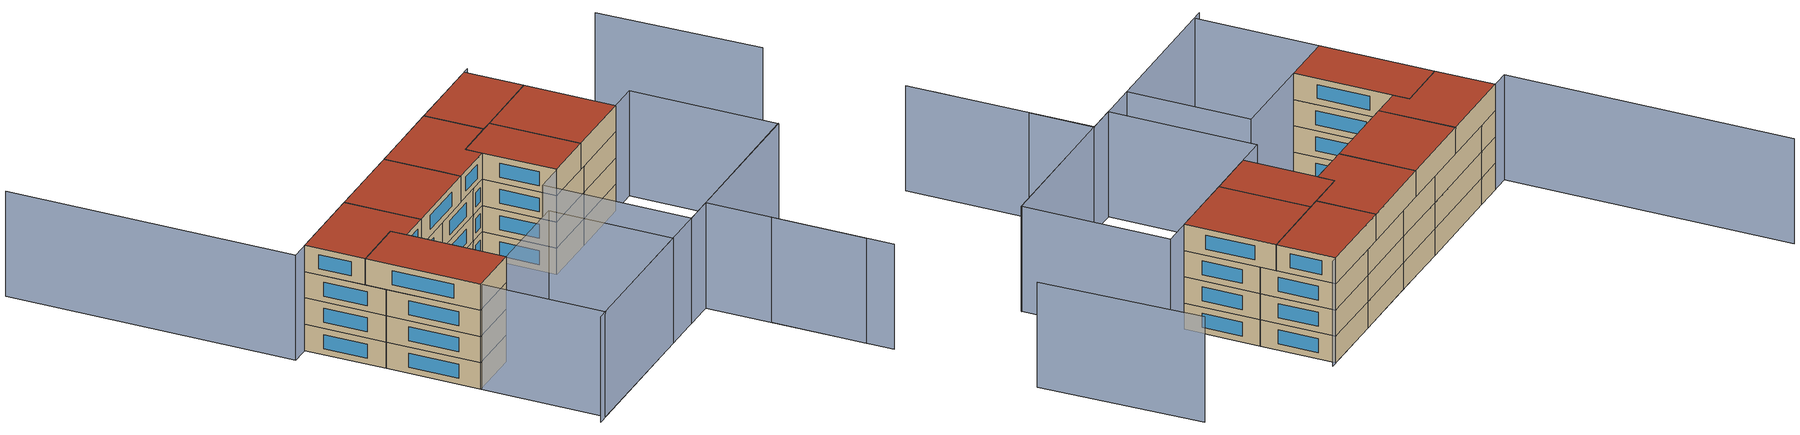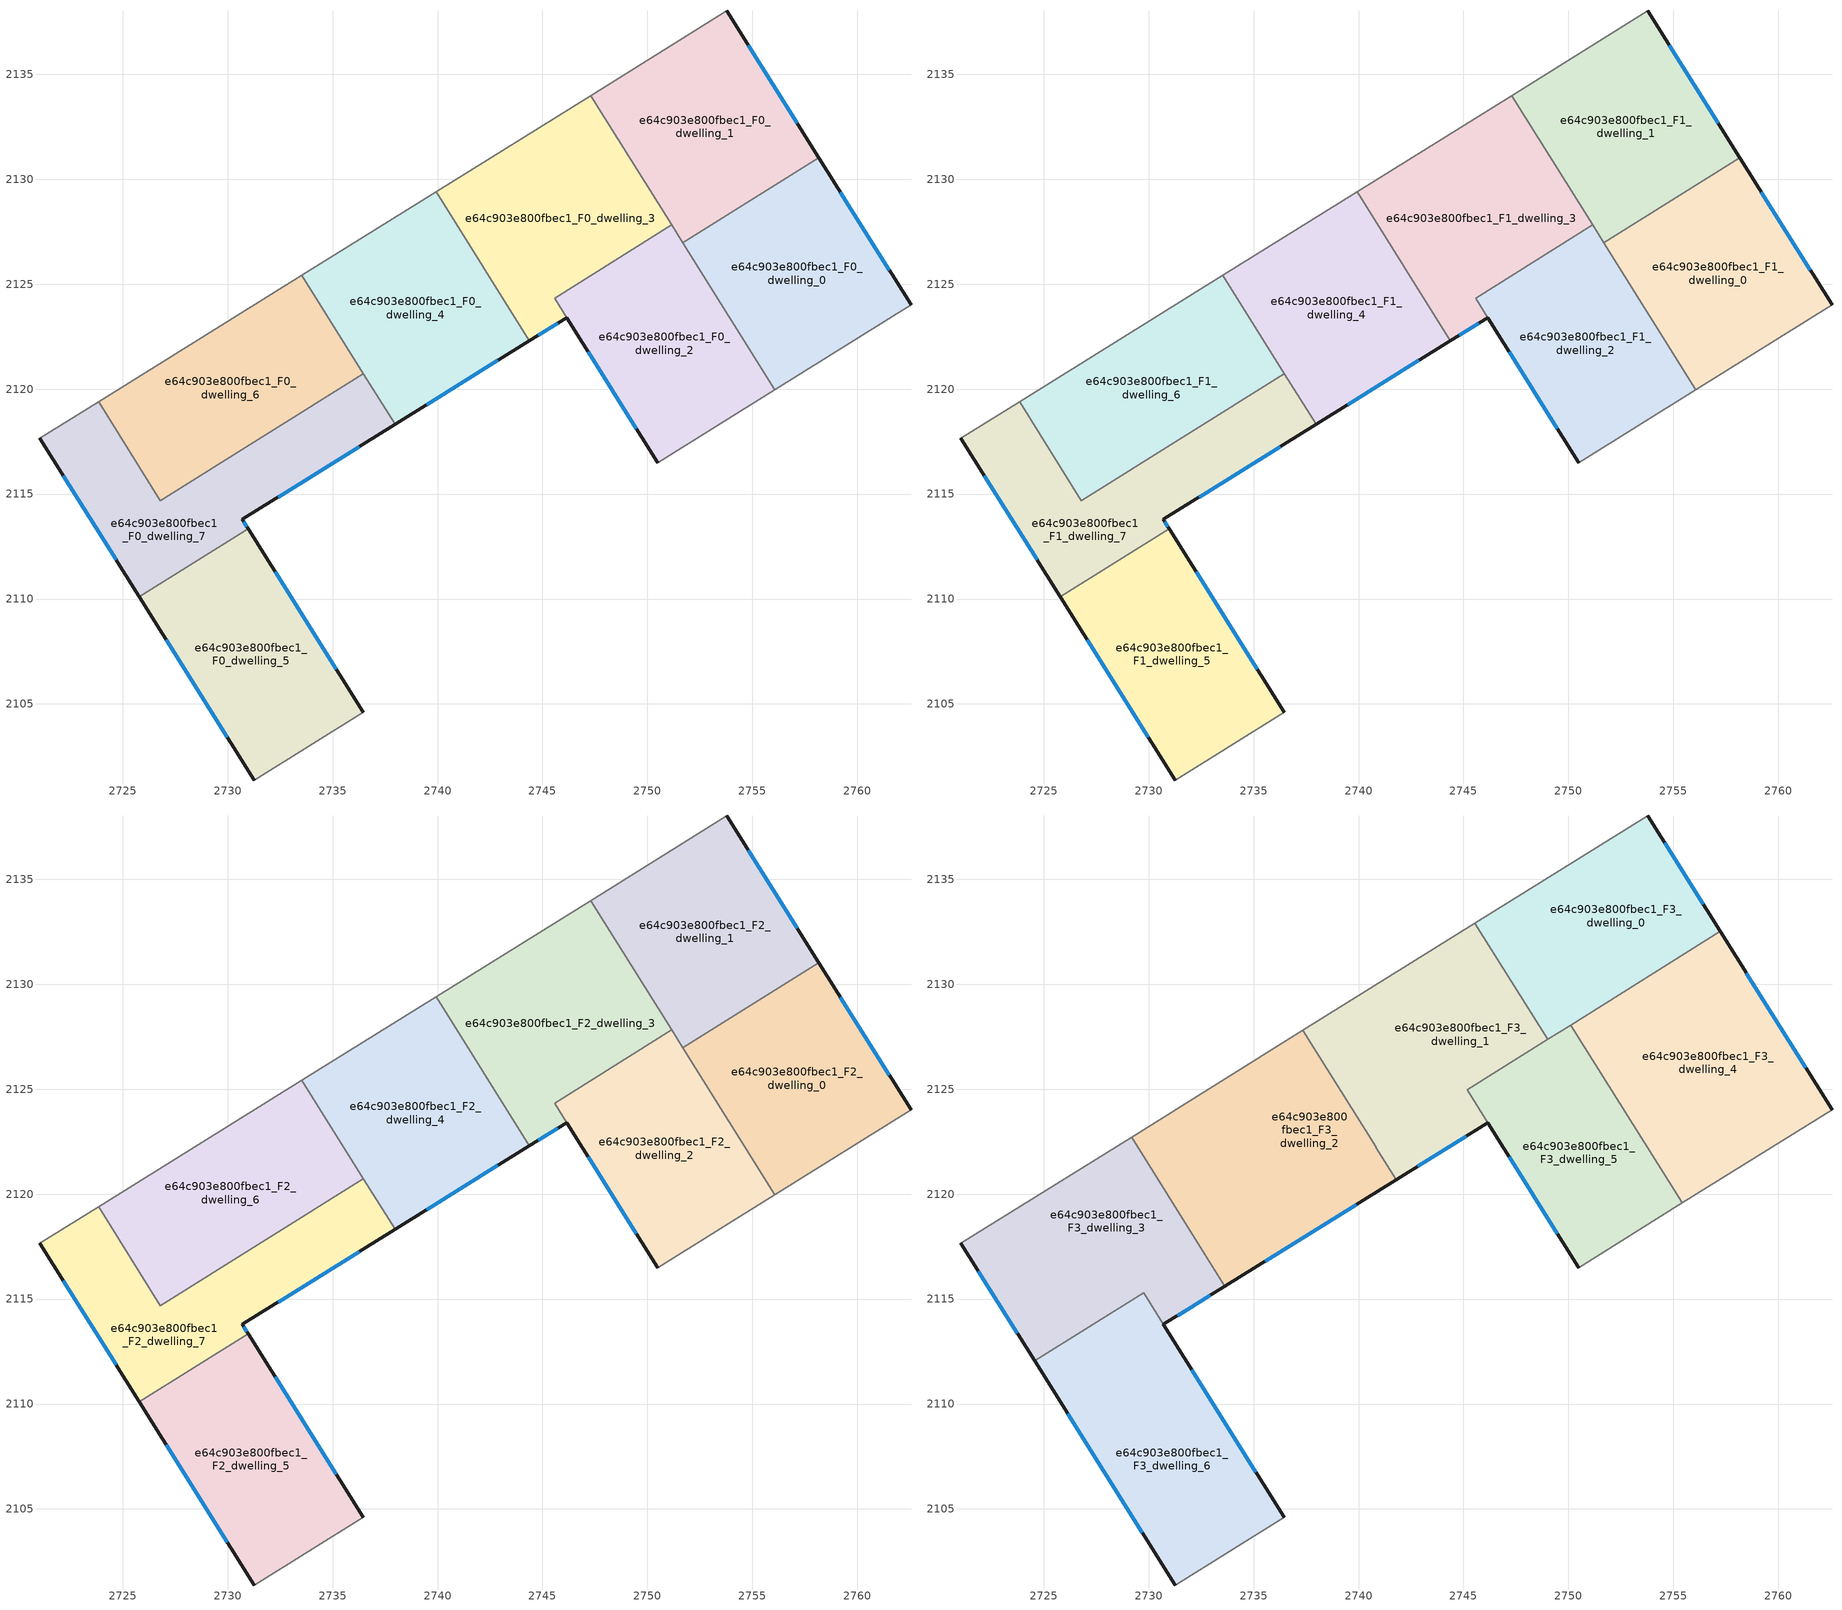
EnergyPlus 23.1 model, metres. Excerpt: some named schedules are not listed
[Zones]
e64c903e800fbec1_F0_dwelling_0
 floor ground (EU_floor_Construction): 2758.16,2131.04 2762.56,2124.02 2756.07,2119.98 2751.69,2126.98 z0
 wall outside (EU_wall_Construction): 2762.56,2124.02 2758.16,2131.04 z0:3
 wall to e64c903e800fbec1_F0_dwelling_1 (EU_wall_Construction): 2758.16,2131.04 2751.69,2126.98 z0:3
 wall adiabatic (EU_wall_Construction): 2756.07,2119.98 2762.56,2124.02 z0:3
 wall to e64c903e800fbec1_F0_dwelling_2 (EU_wall_Construction): 2751.69,2126.98 2756.07,2119.98 z0:3
 window (EU_Window_Construction): 2761.53,2125.67 2759.2,2129.39 z0.7:2.3
e64c903e800fbec1_F0_dwelling_1
 floor ground (EU_floor_Construction): 2753.78,2138.03 2758.16,2131.04 2751.69,2126.98 2747.29,2133.99 z0
 wall outside (EU_wall_Construction): 2758.16,2131.04 2753.78,2138.03 z0:3
 wall adiabatic (EU_wall_Construction): 2753.78,2138.03 2747.29,2133.99 z0:3
 wall to e64c903e800fbec1_F0_dwelling_3 (EU_wall_Construction): 2747.29,2133.99 2751.15,2127.83 z0:3
 wall to e64c903e800fbec1_F0_dwelling_2 (EU_wall_Construction): 2751.15,2127.83 2751.69,2126.98 z0:3
 window (EU_Window_Construction): 2757.14,2132.68 2754.81,2136.39 z0.7:2.3
e64c903e800fbec1_F0_dwelling_2
 floor ground (EU_floor_Construction): 2751.15,2127.83 2756.07,2119.98 2750.48,2116.5 2745.58,2124.33 z0
 wall outside (EU_wall_Construction): 2746.16,2123.4 2750.48,2116.5 z0:3
 wall to e64c903e800fbec1_F0_dwelling_3 (EU_wall_Construction): 2745.58,2124.33 2746.16,2123.41 / 2751.15,2127.83 2745.58,2124.34 z0:3
 wall adiabatic (EU_wall_Construction): 2750.48,2116.5 2756.07,2119.98 z0:3
 window (EU_Window_Construction): 2747.18,2121.78 2749.47,2118.12 z0.7:2.3
e64c903e800fbec1_F0_dwelling_3
 floor ground (EU_floor_Construction): 2747.29,2133.99 2751.15,2127.83 2745.58,2124.33 2746.16,2123.41 2744.38,2122.3 2739.93,2129.4 z0
 wall outside (EU_wall_Construction): 2744.38,2122.3 2746.16,2123.41 z0:3
 wall to e64c903e800fbec1_F0_dwelling_4 (EU_wall_Construction): 2739.93,2129.4 2744.38,2122.3 z0:3
 wall adiabatic (EU_wall_Construction): 2747.29,2133.99 2739.93,2129.4 z0:3
 window (EU_Window_Construction): 2744.8,2122.56 2745.74,2123.15 z0.7:2.3
e64c903e800fbec1_F0_dwelling_4
 floor ground (EU_floor_Construction): 2739.93,2129.4 2744.38,2122.3 2737.98,2118.32 2733.53,2125.42 z0
 wall outside (EU_wall_Construction): 2737.98,2118.32 2744.38,2122.3 z0:3
 wall adiabatic (EU_wall_Construction): 2739.93,2129.4 2733.53,2125.42 z0:3
 wall to e64c903e800fbec1_F0_dwelling_6 (EU_wall_Construction): 2733.53,2125.42 2736.46,2120.74 z0:3
 wall to e64c903e800fbec1_F0_dwelling_7 (EU_wall_Construction): 2736.47,2120.74 2737.98,2118.32 z0:3
 window (EU_Window_Construction): 2739.49,2119.25 2742.88,2121.37 z0.7:2.3
e64c903e800fbec1_F0_dwelling_5
 floor ground (EU_floor_Construction): 2730.98,2113.35 2736.46,2104.6 2731.27,2101.37 2725.79,2110.1 z0
 wall outside (EU_wall_Construction): 2725.79,2110.1 2731.27,2101.37 / 2736.46,2104.6 2730.98,2113.35 z0:3
 wall to e64c903e800fbec1_F0_dwelling_7 (EU_wall_Construction): 2730.98,2113.35 2725.79,2110.1 z0:3
 wall adiabatic (EU_wall_Construction): 2731.27,2101.37 2736.46,2104.6 z0:3
 window (EU_Window_Construction): 2727.08,2108.05 2729.98,2103.42 / 2735.18,2106.65 2732.27,2111.3 z0.7:2.3
e64c903e800fbec1_F0_dwelling_6
 floor ground (EU_floor_Construction): 2733.53,2125.42 2736.47,2120.74 2726.8,2114.68 2723.85,2119.39 z0
 wall to e64c903e800fbec1_F0_dwelling_7 (EU_wall_Construction): 2723.85,2119.39 2726.8,2114.68 2736.47,2120.74 z0:3
 wall adiabatic (EU_wall_Construction): 2733.53,2125.42 2723.85,2119.39 z0:3
e64c903e800fbec1_F0_dwelling_7
 floor ground (EU_floor_Construction): 2736.47,2120.74 2737.98,2118.32 2730.71,2113.79 2730.98,2113.35 2725.79,2110.1 2721.06,2117.65 2723.85,2119.39 2726.8,2114.68 z0
 wall outside (EU_wall_Construction): 2730.98,2113.35 2730.71,2113.79 2737.98,2118.32 / 2721.06,2117.65 2725.79,2110.1 z0:3
 wall adiabatic (EU_wall_Construction): 2723.85,2119.39 2721.06,2117.65 z0:3
 window (EU_Window_Construction): 2732.42,2114.85 2736.27,2117.26 / 2730.92,2113.46 2730.77,2113.69 / 2722.17,2115.88 2724.68,2111.87 z0.7:2.3
e64c903e800fbec1_F1_dwelling_0
 floor to e64c903e800fbec1_F0_dwelling_0 (EU_floor_Construction): 2758.16,2131.04 2762.56,2124.02 2756.07,2119.98 2751.69,2126.98 z3
 wall outside (EU_wall_Construction): 2762.56,2124.02 2758.16,2131.04 z3:6
 wall to e64c903e800fbec1_F1_dwelling_1 (EU_wall_Construction): 2758.16,2131.04 2751.69,2126.98 z3:6
 wall adiabatic (EU_wall_Construction): 2756.07,2119.98 2762.56,2124.02 z3:6
 wall to e64c903e800fbec1_F1_dwelling_2 (EU_wall_Construction): 2751.69,2126.98 2756.07,2119.98 z3:6
 window (EU_Window_Construction): 2761.53,2125.67 2759.2,2129.39 z3.7:5.3
e64c903e800fbec1_F1_dwelling_1
 floor to e64c903e800fbec1_F0_dwelling_1 (EU_floor_Construction): 2753.78,2138.03 2758.16,2131.04 2751.69,2126.98 2747.29,2133.99 z3
 wall outside (EU_wall_Construction): 2758.16,2131.04 2753.78,2138.03 z3:6
 wall adiabatic (EU_wall_Construction): 2753.78,2138.03 2747.29,2133.99 z3:6
 wall to e64c903e800fbec1_F1_dwelling_3 (EU_wall_Construction): 2747.29,2133.99 2751.15,2127.83 z3:6
 wall to e64c903e800fbec1_F1_dwelling_2 (EU_wall_Construction): 2751.15,2127.83 2751.69,2126.98 z3:6
 window (EU_Window_Construction): 2757.14,2132.68 2754.81,2136.39 z3.7:5.3
e64c903e800fbec1_F1_dwelling_2
 floor to e64c903e800fbec1_F0_dwelling_2 (EU_floor_Construction): 2751.15,2127.83 2756.07,2119.98 2750.48,2116.5 2745.58,2124.34 z3
 wall outside (EU_wall_Construction): 2746.16,2123.4 2750.48,2116.5 z3:6
 wall to e64c903e800fbec1_F1_dwelling_3 (EU_wall_Construction): 2745.58,2124.33 2746.16,2123.41 / 2751.15,2127.83 2745.58,2124.34 z3:6
 wall adiabatic (EU_wall_Construction): 2750.48,2116.5 2756.07,2119.98 z3:6
 window (EU_Window_Construction): 2747.18,2121.78 2749.47,2118.12 z3.7:5.3
e64c903e800fbec1_F1_dwelling_3
 floor to e64c903e800fbec1_F0_dwelling_3 (EU_floor_Construction): 2747.29,2133.99 2751.15,2127.83 2745.58,2124.33 2746.16,2123.41 2744.38,2122.3 2739.93,2129.4 z3
 wall outside (EU_wall_Construction): 2744.38,2122.3 2746.16,2123.41 z3:6
 wall to e64c903e800fbec1_F1_dwelling_4 (EU_wall_Construction): 2739.93,2129.4 2744.38,2122.3 z3:6
 wall adiabatic (EU_wall_Construction): 2747.29,2133.99 2739.93,2129.4 z3:6
 window (EU_Window_Construction): 2744.8,2122.56 2745.74,2123.15 z3.7:5.3
e64c903e800fbec1_F1_dwelling_4
 floor to e64c903e800fbec1_F0_dwelling_4 (EU_floor_Construction): 2739.93,2129.4 2744.38,2122.3 2737.98,2118.32 2733.53,2125.42 z3
 wall outside (EU_wall_Construction): 2737.98,2118.32 2744.38,2122.3 z3:6
 wall adiabatic (EU_wall_Construction): 2739.93,2129.4 2733.53,2125.42 z3:6
 wall to e64c903e800fbec1_F1_dwelling_6 (EU_wall_Construction): 2733.53,2125.42 2736.46,2120.74 z3:6
 wall to e64c903e800fbec1_F1_dwelling_7 (EU_wall_Construction): 2736.47,2120.74 2737.98,2118.32 z3:6
 window (EU_Window_Construction): 2739.49,2119.25 2742.88,2121.37 z3.7:5.3
e64c903e800fbec1_F1_dwelling_5
 floor to e64c903e800fbec1_F0_dwelling_5 (EU_floor_Construction): 2730.98,2113.35 2736.46,2104.6 2731.27,2101.37 2725.79,2110.1 z3
 wall outside (EU_wall_Construction): 2725.79,2110.1 2731.27,2101.37 / 2736.46,2104.6 2730.98,2113.35 z3:6
 wall to e64c903e800fbec1_F1_dwelling_7 (EU_wall_Construction): 2730.98,2113.35 2725.79,2110.1 z3:6
 wall adiabatic (EU_wall_Construction): 2731.27,2101.37 2736.46,2104.6 z3:6
 window (EU_Window_Construction): 2727.08,2108.05 2729.98,2103.42 / 2735.18,2106.65 2732.27,2111.3 z3.7:5.3
e64c903e800fbec1_F1_dwelling_6
 floor to e64c903e800fbec1_F0_dwelling_6 (EU_floor_Construction): 2733.53,2125.42 2736.47,2120.74 2726.8,2114.68 2723.85,2119.39 z3
 wall to e64c903e800fbec1_F1_dwelling_7 (EU_wall_Construction): 2723.85,2119.39 2726.8,2114.68 2736.47,2120.74 z3:6
 wall adiabatic (EU_wall_Construction): 2733.53,2125.42 2723.85,2119.39 z3:6
e64c903e800fbec1_F1_dwelling_7
 floor to e64c903e800fbec1_F0_dwelling_7 (EU_floor_Construction): 2736.47,2120.74 2737.98,2118.32 2730.71,2113.79 2730.98,2113.35 2725.79,2110.1 2721.06,2117.65 2723.85,2119.39 2726.8,2114.68 z3
 wall outside (EU_wall_Construction): 2730.98,2113.35 2730.71,2113.79 2737.98,2118.32 / 2721.06,2117.65 2725.79,2110.1 z3:6
 wall adiabatic (EU_wall_Construction): 2723.85,2119.39 2721.06,2117.65 z3:6
 window (EU_Window_Construction): 2732.42,2114.85 2736.27,2117.26 / 2730.92,2113.46 2730.77,2113.69 / 2722.17,2115.88 2724.68,2111.87 z3.7:5.3
e64c903e800fbec1_F2_dwelling_0
 floor to e64c903e800fbec1_F1_dwelling_0 (EU_floor_Construction): 2758.16,2131.04 2762.56,2124.02 2756.07,2119.98 2751.69,2126.98 z6
 wall outside (EU_wall_Construction): 2762.56,2124.02 2758.16,2131.04 z6:9
 wall to e64c903e800fbec1_F2_dwelling_1 (EU_wall_Construction): 2758.16,2131.04 2751.69,2126.98 z6:9
 wall adiabatic (EU_wall_Construction): 2756.07,2119.98 2762.56,2124.02 z6:9
 wall to e64c903e800fbec1_F2_dwelling_2 (EU_wall_Construction): 2751.69,2126.98 2756.07,2119.98 z6:9
 window (EU_Window_Construction): 2761.53,2125.67 2759.2,2129.39 z6.7:8.3
 ceiling adiabatic (EU_roof_Construction): 2762.56,2124.02 2758.16,2131.04 2751.69,2126.98 2756.07,2119.98 z9
e64c903e800fbec1_F2_dwelling_1
 floor to e64c903e800fbec1_F1_dwelling_1 (EU_floor_Construction): 2753.78,2138.03 2758.16,2131.04 2751.69,2126.98 2747.29,2133.99 z6
 wall outside (EU_wall_Construction): 2758.16,2131.04 2753.78,2138.03 z6:9
 wall adiabatic (EU_wall_Construction): 2753.78,2138.03 2747.29,2133.99 z6:9
 wall to e64c903e800fbec1_F2_dwelling_3 (EU_wall_Construction): 2747.29,2133.99 2751.15,2127.83 z6:9
 wall to e64c903e800fbec1_F2_dwelling_2 (EU_wall_Construction): 2751.15,2127.83 2751.69,2126.98 z6:9
 window (EU_Window_Construction): 2757.14,2132.68 2754.81,2136.39 z6.7:8.3
 ceiling adiabatic (EU_roof_Construction): 2758.16,2131.04 2757.23,2132.52 2750.76,2128.46 2751.69,2126.98 z9
e64c903e800fbec1_F2_dwelling_2
 floor to e64c903e800fbec1_F1_dwelling_2 (EU_floor_Construction): 2751.15,2127.83 2756.07,2119.98 2750.48,2116.5 2745.58,2124.34 z6
 wall outside (EU_wall_Construction): 2746.16,2123.4 2750.48,2116.5 z6:9
 wall to e64c903e800fbec1_F2_dwelling_3 (EU_wall_Construction): 2745.58,2124.33 2746.16,2123.41 / 2751.15,2127.83 2745.58,2124.34 z6:9
 wall adiabatic (EU_wall_Construction): 2750.48,2116.5 2756.07,2119.98 z6:9
 window (EU_Window_Construction): 2747.18,2121.78 2749.47,2118.12 z6.7:8.3
e64c903e800fbec1_F2_dwelling_3
 floor to e64c903e800fbec1_F1_dwelling_3 (EU_floor_Construction): 2747.29,2133.99 2751.15,2127.83 2745.58,2124.33 2746.16,2123.41 2744.38,2122.3 2739.93,2129.4 z6
 wall outside (EU_wall_Construction): 2744.38,2122.3 2746.16,2123.41 z6:9
 wall to e64c903e800fbec1_F2_dwelling_4 (EU_wall_Construction): 2739.93,2129.4 2744.38,2122.3 z6:9
 wall adiabatic (EU_wall_Construction): 2747.29,2133.99 2739.93,2129.4 z6:9
 window (EU_Window_Construction): 2744.8,2122.56 2745.74,2123.15 z6.7:8.3
e64c903e800fbec1_F2_dwelling_4
 floor to e64c903e800fbec1_F1_dwelling_4 (EU_floor_Construction): 2739.93,2129.4 2744.38,2122.3 2737.98,2118.32 2733.53,2125.42 z6
 wall outside (EU_wall_Construction): 2737.98,2118.32 2744.38,2122.3 z6:9
 wall adiabatic (EU_wall_Construction): 2739.93,2129.4 2733.53,2125.42 z6:9
 wall to e64c903e800fbec1_F2_dwelling_6 (EU_wall_Construction): 2733.53,2125.42 2736.46,2120.74 z6:9
 wall to e64c903e800fbec1_F2_dwelling_7 (EU_wall_Construction): 2736.47,2120.74 2737.98,2118.32 z6:9
 window (EU_Window_Construction): 2739.49,2119.25 2742.88,2121.37 z6.7:8.3
e64c903e800fbec1_F2_dwelling_5
 floor to e64c903e800fbec1_F1_dwelling_5 (EU_floor_Construction): 2730.98,2113.35 2736.46,2104.6 2731.27,2101.37 2725.79,2110.1 z6
 wall outside (EU_wall_Construction): 2725.79,2110.1 2731.27,2101.37 / 2736.46,2104.6 2730.98,2113.35 z6:9
 wall to e64c903e800fbec1_F2_dwelling_7 (EU_wall_Construction): 2730.98,2113.35 2725.79,2110.1 z6:9
 wall adiabatic (EU_wall_Construction): 2731.27,2101.37 2736.46,2104.6 z6:9
 window (EU_Window_Construction): 2727.08,2108.05 2729.98,2103.42 / 2735.18,2106.65 2732.27,2111.3 z6.7:8.3
e64c903e800fbec1_F2_dwelling_6
 floor to e64c903e800fbec1_F1_dwelling_6 (EU_floor_Construction): 2733.53,2125.42 2736.47,2120.74 2726.8,2114.68 2723.85,2119.39 z6
 wall to e64c903e800fbec1_F2_dwelling_7 (EU_wall_Construction): 2723.85,2119.39 2726.8,2114.68 2736.47,2120.74 z6:9
 wall adiabatic (EU_wall_Construction): 2733.53,2125.42 2723.85,2119.39 z6:9
 ceiling adiabatic (EU_roof_Construction): 2732.13,2118.02 2729.19,2122.71 2723.85,2119.39 2726.8,2114.68 z9
e64c903e800fbec1_F2_dwelling_7
 floor to e64c903e800fbec1_F1_dwelling_7 (EU_floor_Construction): 2736.47,2120.74 2737.98,2118.32 2730.71,2113.79 2730.98,2113.35 2725.79,2110.1 2721.06,2117.65 2723.85,2119.39 2726.8,2114.68 z6
 wall outside (EU_wall_Construction): 2730.98,2113.35 2730.71,2113.79 2737.98,2118.32 / 2721.06,2117.65 2725.79,2110.1 z6:9
 wall adiabatic (EU_wall_Construction): 2723.85,2119.39 2721.06,2117.65 z6:9
 window (EU_Window_Construction): 2732.42,2114.85 2736.27,2117.26 / 2730.92,2113.46 2730.77,2113.69 / 2722.17,2115.88 2724.68,2111.87 z6.7:8.3
e64c903e800fbec1_F3_dwelling_0
 floor to e64c903e800fbec1_F2_dwelling_1 (EU_floor_Construction): 2753.78,2138.03 2757.23,2132.52 2750.76,2128.46 2747.29,2133.99 z9
 floor to e64c903e800fbec1_F2_dwelling_3 (EU_floor_Construction): 2747.29,2133.99 2750.76,2128.46 2749.02,2127.37 2745.55,2132.9 z9
 wall outside (EU_wall_Construction): 2757.23,2132.52 2753.78,2138.03 z9:12
 wall to e64c903e800fbec1_F3_dwelling_1 (EU_wall_Construction): 2745.55,2132.9 2749.02,2127.37 z9:12
 wall adiabatic (EU_wall_Construction): 2753.78,2138.03 2745.55,2132.9 z9:12
 wall to e64c903e800fbec1_F3_dwelling_4 (EU_wall_Construction): 2750.11,2128.06 2757.23,2132.52 z9:12
 wall to e64c903e800fbec1_F3_dwelling_5 (EU_wall_Construction): 2749.02,2127.37 2750.11,2128.06 z9:12
 window (EU_Window_Construction): 2756.42,2133.82 2754.59,2136.74 z9.7:11.3
 roof outside (EU_roof_Construction): 2757.23,2132.52 2753.78,2138.03 2745.55,2132.9 2749.02,2127.37 z12
e64c903e800fbec1_F3_dwelling_1
 floor to e64c903e800fbec1_F2_dwelling_3 (EU_floor_Construction): 2745.55,2132.9 2749.02,2127.37 2745.18,2124.97 2746.16,2123.41 2744.38,2122.3 2739.93,2129.4 z9
 floor to e64c903e800fbec1_F2_dwelling_4 (EU_floor_Construction): 2739.93,2129.4 2744.38,2122.3 2741.8,2120.7 2737.35,2127.8 z9
 wall outside (EU_wall_Construction): 2741.8,2120.7 2746.16,2123.41 z9:12
 wall adiabatic (EU_wall_Construction): 2745.55,2132.9 2737.35,2127.8 z9:12
 wall to e64c903e800fbec1_F3_dwelling_5 (EU_wall_Construction): 2746.16,2123.41 2745.18,2124.97 2749.02,2127.37 z9:12
 wall to e64c903e800fbec1_F3_dwelling_2 (EU_wall_Construction): 2737.35,2127.8 2740.83,2122.25 2741.8,2120.69 z9:12
 window (EU_Window_Construction): 2742.83,2121.33 2745.13,2122.77 z9.7:11.3
 roof outside (EU_roof_Construction): 2746.16,2123.41 2745.18,2124.97 2749.02,2127.37 2745.55,2132.9 2737.35,2127.8 2741.8,2120.7 z12
e64c903e800fbec1_F3_dwelling_2
 floor to e64c903e800fbec1_F2_dwelling_4 (EU_floor_Construction): 2737.35,2127.8 2740.83,2122.25 2741.8,2120.69 2737.98,2118.32 2733.53,2125.42 z9
 floor to e64c903e800fbec1_F2_dwelling_7 (EU_floor_Construction): 2736.46,2120.74 2737.98,2118.32 2733.64,2115.61 2732.13,2118.02 z9
 floor to e64c903e800fbec1_F2_dwelling_6 (EU_floor_Construction): 2733.53,2125.42 2736.46,2120.74 2732.13,2118.02 2729.19,2122.71 z9
 wall outside (EU_wall_Construction): 2733.64,2115.61 2741.8,2120.69 z9:12
 wall adiabatic (EU_wall_Construction): 2737.35,2127.8 2729.19,2122.71 z9:12
 wall to e64c903e800fbec1_F3_dwelling_3 (EU_wall_Construction): 2729.19,2122.71 2732.68,2117.14 2733.63,2115.61 z9:12
 window (EU_Window_Construction): 2735.55,2116.81 2739.88,2119.5 z9.7:11.3
 roof outside (EU_roof_Construction): 2741.8,2120.69 2740.83,2122.25 2737.35,2127.8 2729.19,2122.71 2733.64,2115.61 z12
e64c903e800fbec1_F3_dwelling_3
 floor to e64c903e800fbec1_F2_dwelling_7 (EU_floor_Construction): 2732.13,2118.02 2732.72,2117.08 2733.63,2115.61 2730.71,2113.79 2729.76,2115.3 2724.57,2112.05 2721.06,2117.65 2723.85,2119.39 2726.8,2114.68 z9
 floor adiabatic (EU_floor_Construction): 2729.19,2122.71 2732.68,2117.14 2732.72,2117.08 2732.13,2118.02 2726.8,2114.68 2723.85,2119.39 z9
 wall outside (EU_wall_Construction): 2730.71,2113.79 2733.63,2115.61 / 2721.06,2117.65 2724.57,2112.05 z9:12
 wall to e64c903e800fbec1_F3_dwelling_6 (EU_wall_Construction): 2724.57,2112.05 2729.76,2115.3 2730.71,2113.79 z9:12
 wall adiabatic (EU_wall_Construction): 2729.19,2122.71 2721.06,2117.65 z9:12
 window (EU_Window_Construction): 2731.39,2114.22 2732.95,2115.18 / 2721.88,2116.34 2723.75,2113.37 z9.7:11.3
 roof outside (EU_roof_Construction): 2730.71,2113.79 2733.63,2115.61 2732.68,2117.14 2729.19,2122.71 2721.06,2117.65 2724.57,2112.05 2729.76,2115.3 z12
e64c903e800fbec1_F3_dwelling_4
 floor to e64c903e800fbec1_F2_dwelling_2 (EU_floor_Construction): 2751.15,2127.83 2756.07,2119.98 2755.42,2119.58 2750.51,2127.42 z9
 floor to e64c903e800fbec1_F2_dwelling_3 (EU_floor_Construction): 2750.76,2128.46 2751.15,2127.83 2750.51,2127.42 2750.11,2128.06 z9
 floor adiabatic (EU_floor_Construction): 2757.23,2132.52 2762.56,2124.02 2756.07,2119.98 2750.76,2128.46 z9
 wall outside (EU_wall_Construction): 2762.56,2124.02 2757.23,2132.52 z9:12
 wall to e64c903e800fbec1_F3_dwelling_5 (EU_wall_Construction): 2750.11,2128.06 2755.42,2119.58 z9:12
 wall adiabatic (EU_wall_Construction): 2755.42,2119.58 2762.56,2124.02 z9:12
 window (EU_Window_Construction): 2761.31,2126.02 2758.48,2130.53 z9.7:11.3
 roof outside (EU_roof_Construction): 2762.56,2124.02 2757.23,2132.52 2750.11,2128.06 2755.42,2119.58 z12
e64c903e800fbec1_F3_dwelling_5
 floor to e64c903e800fbec1_F2_dwelling_2 (EU_floor_Construction): 2750.51,2127.42 2755.42,2119.58 2750.48,2116.5 2745.58,2124.34 z9
 floor to e64c903e800fbec1_F2_dwelling_3 (EU_floor_Construction): 2750.11,2128.06 2750.51,2127.42 2745.58,2124.34 2745.18,2124.97 z9
 floor adiabatic (EU_floor_Construction): 2746.16,2123.4 2745.18,2124.97 2750.48,2116.5 z9
 wall outside (EU_wall_Construction): 2746.16,2123.4 2750.48,2116.5 z9:12
 wall adiabatic (EU_wall_Construction): 2750.48,2116.5 2755.42,2119.58 z9:12
 window (EU_Window_Construction): 2747.18,2121.78 2749.47,2118.12 z9.7:11.3
 roof outside (EU_roof_Construction): 2755.42,2119.58 2750.11,2128.06 2745.18,2124.97 2746.16,2123.41 2750.48,2116.5 z12
e64c903e800fbec1_F3_dwelling_6
 floor to e64c903e800fbec1_F2_dwelling_5 (EU_floor_Construction): 2730.98,2113.35 2736.46,2104.6 2731.27,2101.37 2725.79,2110.1 z9
 floor to e64c903e800fbec1_F2_dwelling_7 (EU_floor_Construction): 2729.76,2115.3 2730.98,2113.35 2725.79,2110.1 2724.57,2112.05 z9
 wall outside (EU_wall_Construction): 2724.57,2112.05 2731.27,2101.37 / 2736.46,2104.6 2730.71,2113.79 z9:12
 wall adiabatic (EU_wall_Construction): 2731.27,2101.37 2736.46,2104.6 z9:12
 window (EU_Window_Construction): 2726.14,2109.54 2729.69,2103.88 / 2735.11,2106.75 2732.06,2111.63 z9.7:11.3
 roof outside (EU_roof_Construction): 2736.46,2104.6 2729.76,2115.3 2724.57,2112.05 2731.27,2101.37 z12
shading: 2737.46,2089.21 2759.02,2102.65 / 2759.02,2102.65 2768.29,2087.78 / 2769.92,2085.24 2759.02,2102.63 / 2759.02,2102.63 2773.98,2112.01 / 2754.44,2138.44 2719.21,2116.5 / 2719.21,2116.5 2702.49,2143.34 / 2781.27,2125.63 2771.32,2140.76 / 2752.36,2098.49 2738.45,2089.83 / 2738.45,2089.83 2731.27,2101.37 / 2731.27,2101.37 2745.18,2110.03 / 2745.18,2110.03 2752.36,2098.49 / 2774.01,2111.97 2756.15,2100.84 / 2756.15,2100.84 2747.54,2114.67 / 2747.54,2114.67 2765.39,2125.79 / 2765.39,2125.79 2774.01,2111.97 z0:12
[Building]
EU S2 Campaign: North Axis=0; Terrain=City; Solar Distribution=FullExterior
[Site:Location]
Budapest.Ferenc.Liszt.Intl.AP: Latitude=47.437; Longitude=19.256; Time Zone=1; Elevation=185
[SizingPeriod:WeatherFileDays]
AnnualSizingPeriod: Begin Month=1; Begin Day of Month=1; End Month=12; End Day of Month=31; Day of Week for Start Day=Monday; Use Weather File Daylight Saving Period=No; Use Weather File Rain and Snow Indicators=No
[MATERIAL]
EU_InternalMass_Material: Roughness=MediumRough; Thickness=0.1; Conductivity=1; Density=1800; Specific Heat=900; Thermal Absorptance=0.9; Solar Absorptance=0.7; Visible Absorptance=0.7
[MATERIAL:NOMASS] Roughness=MediumRough; Thermal Absorptance=0.9; Solar Absorptance=0.7; Visible Absorptance=0.7
Name | Thermal Resistance
EU_wall_NoMass | 0.832559
EU_roof_NoMass | 1.39638
EU_floor_NoMass | 0.872794
[WINDOWMATERIAL:SIMPLEGLAZINGSYSTEM]
EU_Window_SimpleGlazing: UFactor=2.79869; Solar Heat Gain Coefficient=0.75; Visible Transmittance=0.75
[CONSTRUCTION]
EU_wall_Construction: EU_wall_NoMass
EU_roof_Construction: EU_roof_NoMass
EU_floor_Construction: EU_floor_NoMass
EU_Window_Construction: EU_Window_SimpleGlazing
EU_InternalMass_Construction: EU_InternalMass_Material
[ZONE] Type=1; Multiplier=1; Ceiling Height=autocalculate; Floor Area=autocalculate; Part of Total Floor Area=Yes
Name | Volume
e64c903e800fbec1_F0_dwelling_0; e64c903e800fbec1_F1_dwelling_0; e64c903e800fbec1_F2_dwelling_0 | 189.527
e64c903e800fbec1_F3_dwelling_0 | 189.498
e64c903e800fbec1_F0_dwelling_1; e64c903e800fbec1_F1_dwelling_1; e64c903e800fbec1_F2_dwelling_1; e64c903e800fbec1_F0_dwelling_7; e64c903e800fbec1_F1_dwelling_7; e64c903e800fbec1_F2_dwelling_7 | 189.49
e64c903e800fbec1_F3_dwelling_1 | 217.697
e64c903e800fbec1_F0_dwelling_2 | 182.633
e64c903e800fbec1_F1_dwelling_2; e64c903e800fbec1_F2_dwelling_2 | 182.568
e64c903e800fbec1_F3_dwelling_2 | 241.781
e64c903e800fbec1_F0_dwelling_3; e64c903e800fbec1_F1_dwelling_3; e64c903e800fbec1_F2_dwelling_3 | 196.332
e64c903e800fbec1_F3_dwelling_3 | 208.038
e64c903e800fbec1_F0_dwelling_4; e64c903e800fbec1_F1_dwelling_4; e64c903e800fbec1_F2_dwelling_4 | 189.506
e64c903e800fbec1_F3_dwelling_4 | 252.664
e64c903e800fbec1_F0_dwelling_5; e64c903e800fbec1_F1_dwelling_5; e64c903e800fbec1_F2_dwelling_5 | 189.491
e64c903e800fbec1_F3_dwelling_5 | 174.486
e64c903e800fbec1_F0_dwelling_6; e64c903e800fbec1_F1_dwelling_6; e64c903e800fbec1_F2_dwelling_6 | 189.511
e64c903e800fbec1_F3_dwelling_6 | 231.781
[INTERNALMASS] Construction=EU_InternalMass_Construction
Name | Zone or ZoneList | Surface Area
e64c903e800fbec1_F0_dwelling_0_EU_InternalMass | e64c903e800fbec1_F0_dwelling_0 | 63.1733
e64c903e800fbec1_F0_dwelling_1_EU_InternalMass | e64c903e800fbec1_F0_dwelling_1 | 63.1625
e64c903e800fbec1_F0_dwelling_2_EU_InternalMass | e64c903e800fbec1_F0_dwelling_2 | 60.8793
e64c903e800fbec1_F0_dwelling_3_EU_InternalMass | e64c903e800fbec1_F0_dwelling_3 | 65.4451
e64c903e800fbec1_F0_dwelling_4_EU_InternalMass | e64c903e800fbec1_F0_dwelling_4 | 63.1685
e64c903e800fbec1_F0_dwelling_5_EU_InternalMass | e64c903e800fbec1_F0_dwelling_5 | 63.1634
e64c903e800fbec1_F0_dwelling_6_EU_InternalMass | e64c903e800fbec1_F0_dwelling_6 | 63.173
e64c903e800fbec1_F0_dwelling_7_EU_InternalMass | e64c903e800fbec1_F0_dwelling_7 | 63.1629
e64c903e800fbec1_F1_dwelling_0_EU_InternalMass | e64c903e800fbec1_F1_dwelling_0 | 63.1733
e64c903e800fbec1_F1_dwelling_1_EU_InternalMass | e64c903e800fbec1_F1_dwelling_1 | 63.1625
e64c903e800fbec1_F1_dwelling_2_EU_InternalMass | e64c903e800fbec1_F1_dwelling_2 | 60.8793
e64c903e800fbec1_F1_dwelling_3_EU_InternalMass | e64c903e800fbec1_F1_dwelling_3 | 65.4451
e64c903e800fbec1_F1_dwelling_4_EU_InternalMass | e64c903e800fbec1_F1_dwelling_4 | 63.1685
e64c903e800fbec1_F1_dwelling_5_EU_InternalMass | e64c903e800fbec1_F1_dwelling_5 | 63.1634
e64c903e800fbec1_F1_dwelling_6_EU_InternalMass | e64c903e800fbec1_F1_dwelling_6 | 63.173
e64c903e800fbec1_F1_dwelling_7_EU_InternalMass | e64c903e800fbec1_F1_dwelling_7 | 63.1629
e64c903e800fbec1_F2_dwelling_0_EU_InternalMass | e64c903e800fbec1_F2_dwelling_0 | 63.1733
e64c903e800fbec1_F2_dwelling_1_EU_InternalMass | e64c903e800fbec1_F2_dwelling_1 | 63.1625
e64c903e800fbec1_F2_dwelling_2_EU_InternalMass | e64c903e800fbec1_F2_dwelling_2 | 60.8793
e64c903e800fbec1_F2_dwelling_3_EU_InternalMass | e64c903e800fbec1_F2_dwelling_3 | 65.4451
e64c903e800fbec1_F2_dwelling_4_EU_InternalMass | e64c903e800fbec1_F2_dwelling_4 | 63.1685
e64c903e800fbec1_F2_dwelling_5_EU_InternalMass | e64c903e800fbec1_F2_dwelling_5 | 63.1634
e64c903e800fbec1_F2_dwelling_6_EU_InternalMass | e64c903e800fbec1_F2_dwelling_6 | 63.173
e64c903e800fbec1_F2_dwelling_7_EU_InternalMass | e64c903e800fbec1_F2_dwelling_7 | 63.1629
e64c903e800fbec1_F3_dwelling_0_EU_InternalMass | e64c903e800fbec1_F3_dwelling_0 | 63.1661
e64c903e800fbec1_F3_dwelling_1_EU_InternalMass | e64c903e800fbec1_F3_dwelling_1 | 72.566
e64c903e800fbec1_F3_dwelling_2_EU_InternalMass | e64c903e800fbec1_F3_dwelling_2 | 80.595
e64c903e800fbec1_F3_dwelling_3_EU_InternalMass | e64c903e800fbec1_F3_dwelling_3 | 69.3492
e64c903e800fbec1_F3_dwelling_4_EU_InternalMass | e64c903e800fbec1_F3_dwelling_4 | 84.2212
e64c903e800fbec1_F3_dwelling_5_EU_InternalMass | e64c903e800fbec1_F3_dwelling_5 | 58.167
e64c903e800fbec1_F3_dwelling_6_EU_InternalMass | e64c903e800fbec1_F3_dwelling_6 | 77.2622
[OTHEREQUIPMENT] Fuel Type=Electricity; Design Level Calculation Method=Watts/Area; Power per Zone Floor Area=1; Fraction Latent=0; Fraction Radiant=0; Fraction Lost=0; Carbon Dioxide Generation Rate=0; EndUse Subcategory=EU_Step8_InternalGains
Name | Zone or ZoneList or Space or SpaceList | Schedule
EU_Step8_InternalGain_e64c903e800fbec1_F0_dwelling_0_f000 | e64c903e800fbec1_F0_dwelling_0 | EU_Step8_GainSchedule_e64c903e800fbec1_F0_dwelling_0_f000
EU_Step8_InternalGain_e64c903e800fbec1_F0_dwelling_1_f000 | e64c903e800fbec1_F0_dwelling_1 | EU_Step8_GainSchedule_e64c903e800fbec1_F0_dwelling_1_f000
EU_Step8_InternalGain_e64c903e800fbec1_F0_dwelling_2_f000 | e64c903e800fbec1_F0_dwelling_2 | EU_Step8_GainSchedule_e64c903e800fbec1_F0_dwelling_2_f000
EU_Step8_InternalGain_e64c903e800fbec1_F0_dwelling_3_f000 | e64c903e800fbec1_F0_dwelling_3 | EU_Step8_GainSchedule_e64c903e800fbec1_F0_dwelling_3_f000
EU_Step8_InternalGain_e64c903e800fbec1_F0_dwelling_4_f000 | e64c903e800fbec1_F0_dwelling_4 | EU_Step8_GainSchedule_e64c903e800fbec1_F0_dwelling_4_f000
EU_Step8_InternalGain_e64c903e800fbec1_F0_dwelling_5_f000 | e64c903e800fbec1_F0_dwelling_5 | EU_Step8_GainSchedule_e64c903e800fbec1_F0_dwelling_5_f000
EU_Step8_InternalGain_e64c903e800fbec1_F0_dwelling_6_f000 | e64c903e800fbec1_F0_dwelling_6 | EU_Step8_GainSchedule_e64c903e800fbec1_F0_dwelling_6_f000
EU_Step8_InternalGain_e64c903e800fbec1_F0_dwelling_7_f000 | e64c903e800fbec1_F0_dwelling_7 | EU_Step8_GainSchedule_e64c903e800fbec1_F0_dwelling_7_f000
EU_Step8_InternalGain_e64c903e800fbec1_F1_dwelling_0_f000 | e64c903e800fbec1_F1_dwelling_0 | EU_Step8_GainSchedule_e64c903e800fbec1_F1_dwelling_0_f000
EU_Step8_InternalGain_e64c903e800fbec1_F1_dwelling_1_f000 | e64c903e800fbec1_F1_dwelling_1 | EU_Step8_GainSchedule_e64c903e800fbec1_F1_dwelling_1_f000
EU_Step8_InternalGain_e64c903e800fbec1_F1_dwelling_2_f000 | e64c903e800fbec1_F1_dwelling_2 | EU_Step8_GainSchedule_e64c903e800fbec1_F1_dwelling_2_f000
EU_Step8_InternalGain_e64c903e800fbec1_F1_dwelling_3_f000 | e64c903e800fbec1_F1_dwelling_3 | EU_Step8_GainSchedule_e64c903e800fbec1_F1_dwelling_3_f000
EU_Step8_InternalGain_e64c903e800fbec1_F1_dwelling_4_f000 | e64c903e800fbec1_F1_dwelling_4 | EU_Step8_GainSchedule_e64c903e800fbec1_F1_dwelling_4_f000
EU_Step8_InternalGain_e64c903e800fbec1_F1_dwelling_5_f000 | e64c903e800fbec1_F1_dwelling_5 | EU_Step8_GainSchedule_e64c903e800fbec1_F1_dwelling_5_f000
EU_Step8_InternalGain_e64c903e800fbec1_F1_dwelling_6_f000 | e64c903e800fbec1_F1_dwelling_6 | EU_Step8_GainSchedule_e64c903e800fbec1_F1_dwelling_6_f000
EU_Step8_InternalGain_e64c903e800fbec1_F1_dwelling_7_f000 | e64c903e800fbec1_F1_dwelling_7 | EU_Step8_GainSchedule_e64c903e800fbec1_F1_dwelling_7_f000
EU_Step8_InternalGain_e64c903e800fbec1_F2_dwelling_0_f000 | e64c903e800fbec1_F2_dwelling_0 | EU_Step8_GainSchedule_e64c903e800fbec1_F2_dwelling_0_f000
EU_Step8_InternalGain_e64c903e800fbec1_F2_dwelling_1_f000 | e64c903e800fbec1_F2_dwelling_1 | EU_Step8_GainSchedule_e64c903e800fbec1_F2_dwelling_1_f000
EU_Step8_InternalGain_e64c903e800fbec1_F2_dwelling_2_f000 | e64c903e800fbec1_F2_dwelling_2 | EU_Step8_GainSchedule_e64c903e800fbec1_F2_dwelling_2_f000
EU_Step8_InternalGain_e64c903e800fbec1_F2_dwelling_3_f000 | e64c903e800fbec1_F2_dwelling_3 | EU_Step8_GainSchedule_e64c903e800fbec1_F2_dwelling_3_f000
EU_Step8_InternalGain_e64c903e800fbec1_F2_dwelling_4_f000 | e64c903e800fbec1_F2_dwelling_4 | EU_Step8_GainSchedule_e64c903e800fbec1_F2_dwelling_4_f000
EU_Step8_InternalGain_e64c903e800fbec1_F2_dwelling_5_f000 | e64c903e800fbec1_F2_dwelling_5 | EU_Step8_GainSchedule_e64c903e800fbec1_F2_dwelling_5_f000
EU_Step8_InternalGain_e64c903e800fbec1_F2_dwelling_6_f000 | e64c903e800fbec1_F2_dwelling_6 | EU_Step8_GainSchedule_e64c903e800fbec1_F2_dwelling_6_f000
EU_Step8_InternalGain_e64c903e800fbec1_F2_dwelling_7_f000 | e64c903e800fbec1_F2_dwelling_7 | EU_Step8_GainSchedule_e64c903e800fbec1_F2_dwelling_7_f000
EU_Step8_InternalGain_e64c903e800fbec1_F3_dwelling_0_f000 | e64c903e800fbec1_F3_dwelling_0 | EU_Step8_GainSchedule_e64c903e800fbec1_F3_dwelling_0_f000
EU_Step8_InternalGain_e64c903e800fbec1_F3_dwelling_1_f000 | e64c903e800fbec1_F3_dwelling_1 | EU_Step8_GainSchedule_e64c903e800fbec1_F3_dwelling_1_f000
EU_Step8_InternalGain_e64c903e800fbec1_F3_dwelling_2_f000 | e64c903e800fbec1_F3_dwelling_2 | EU_Step8_GainSchedule_e64c903e800fbec1_F3_dwelling_2_f000
EU_Step8_InternalGain_e64c903e800fbec1_F3_dwelling_3_f000 | e64c903e800fbec1_F3_dwelling_3 | EU_Step8_GainSchedule_e64c903e800fbec1_F3_dwelling_3_f000
EU_Step8_InternalGain_e64c903e800fbec1_F3_dwelling_4_f000 | e64c903e800fbec1_F3_dwelling_4 | EU_Step8_GainSchedule_e64c903e800fbec1_F3_dwelling_4_f000
EU_Step8_InternalGain_e64c903e800fbec1_F3_dwelling_5_f000 | e64c903e800fbec1_F3_dwelling_5 | EU_Step8_GainSchedule_e64c903e800fbec1_F3_dwelling_5_f000
EU_Step8_InternalGain_e64c903e800fbec1_F3_dwelling_6_f000 | e64c903e800fbec1_F3_dwelling_6 | EU_Step8_GainSchedule_e64c903e800fbec1_F3_dwelling_6_f000
[ZONEVENTILATION:DESIGNFLOWRATE] Schedule=EU_AlwaysOn; Design Flow Rate Calculation Method=AirChanges/Hour; Air Changes per Hour=0.475469; Ventilation Type=Natural; Fan Pressure Rise=0; Fan Total Efficiency=1; Constant Term Coefficient=1; Temperature Term Coefficient=0; Velocity Term Coefficient=0; Velocity Squared Term Coefficient=0; Minimum Indoor Temperature=-100; Maximum Indoor Temperature=100; Delta Temperature=-100; Minimum Outdoor Temperature=-100; Maximum Outdoor Temperature=100; Maximum Wind Speed=40
Name | Zone or ZoneList or Space or SpaceList
EU_ConstantAir_e64c903e800fbec1_F0_dwelling_0 | e64c903e800fbec1_F0_dwelling_0
EU_ConstantAir_e64c903e800fbec1_F0_dwelling_1 | e64c903e800fbec1_F0_dwelling_1
EU_ConstantAir_e64c903e800fbec1_F0_dwelling_2 | e64c903e800fbec1_F0_dwelling_2
EU_ConstantAir_e64c903e800fbec1_F0_dwelling_3 | e64c903e800fbec1_F0_dwelling_3
EU_ConstantAir_e64c903e800fbec1_F0_dwelling_4 | e64c903e800fbec1_F0_dwelling_4
EU_ConstantAir_e64c903e800fbec1_F0_dwelling_5 | e64c903e800fbec1_F0_dwelling_5
EU_ConstantAir_e64c903e800fbec1_F0_dwelling_6 | e64c903e800fbec1_F0_dwelling_6
EU_ConstantAir_e64c903e800fbec1_F0_dwelling_7 | e64c903e800fbec1_F0_dwelling_7
EU_ConstantAir_e64c903e800fbec1_F1_dwelling_0 | e64c903e800fbec1_F1_dwelling_0
EU_ConstantAir_e64c903e800fbec1_F1_dwelling_1 | e64c903e800fbec1_F1_dwelling_1
EU_ConstantAir_e64c903e800fbec1_F1_dwelling_2 | e64c903e800fbec1_F1_dwelling_2
EU_ConstantAir_e64c903e800fbec1_F1_dwelling_3 | e64c903e800fbec1_F1_dwelling_3
EU_ConstantAir_e64c903e800fbec1_F1_dwelling_4 | e64c903e800fbec1_F1_dwelling_4
EU_ConstantAir_e64c903e800fbec1_F1_dwelling_5 | e64c903e800fbec1_F1_dwelling_5
EU_ConstantAir_e64c903e800fbec1_F1_dwelling_6 | e64c903e800fbec1_F1_dwelling_6
EU_ConstantAir_e64c903e800fbec1_F1_dwelling_7 | e64c903e800fbec1_F1_dwelling_7
EU_ConstantAir_e64c903e800fbec1_F2_dwelling_0 | e64c903e800fbec1_F2_dwelling_0
EU_ConstantAir_e64c903e800fbec1_F2_dwelling_1 | e64c903e800fbec1_F2_dwelling_1
EU_ConstantAir_e64c903e800fbec1_F2_dwelling_2 | e64c903e800fbec1_F2_dwelling_2
EU_ConstantAir_e64c903e800fbec1_F2_dwelling_3 | e64c903e800fbec1_F2_dwelling_3
EU_ConstantAir_e64c903e800fbec1_F2_dwelling_4 | e64c903e800fbec1_F2_dwelling_4
EU_ConstantAir_e64c903e800fbec1_F2_dwelling_5 | e64c903e800fbec1_F2_dwelling_5
EU_ConstantAir_e64c903e800fbec1_F2_dwelling_6 | e64c903e800fbec1_F2_dwelling_6
EU_ConstantAir_e64c903e800fbec1_F2_dwelling_7 | e64c903e800fbec1_F2_dwelling_7
EU_ConstantAir_e64c903e800fbec1_F3_dwelling_0 | e64c903e800fbec1_F3_dwelling_0
EU_ConstantAir_e64c903e800fbec1_F3_dwelling_1 | e64c903e800fbec1_F3_dwelling_1
EU_ConstantAir_e64c903e800fbec1_F3_dwelling_2 | e64c903e800fbec1_F3_dwelling_2
EU_ConstantAir_e64c903e800fbec1_F3_dwelling_3 | e64c903e800fbec1_F3_dwelling_3
EU_ConstantAir_e64c903e800fbec1_F3_dwelling_4 | e64c903e800fbec1_F3_dwelling_4
EU_ConstantAir_e64c903e800fbec1_F3_dwelling_5 | e64c903e800fbec1_F3_dwelling_5
EU_ConstantAir_e64c903e800fbec1_F3_dwelling_6 | e64c903e800fbec1_F3_dwelling_6
[HVACTEMPLATE:ZONE:IDEALLOADSAIRSYSTEM] System Availability Schedule=EU_AlwaysOn; Maximum Heating Supply Air Temperature=50; Minimum Cooling Supply Air Temperature=13; Maximum Heating Supply Air Humidity Ratio=0.0156; Minimum Cooling Supply Air Humidity Ratio=0.0077; Heating Limit=NoLimit; Cooling Limit=NoLimit; Heating Availability Schedule=EU_AlwaysOn; Cooling Availability Schedule=EU_CoolingOff; Dehumidification Control Type=ConstantSensibleHeatRatio; Cooling Sensible Heat Ratio=0.7; Dehumidification Setpoint=60; Humidification Control Type=None; Humidification Setpoint=30; Outdoor Air Method=None; Outdoor Air Flow Rate per Person=0.00944; Outdoor Air Flow Rate per Zone Floor Area=0; Outdoor Air Flow Rate per Zone=0; Demand Controlled Ventilation Type=None; Outdoor Air Economizer Type=NoEconomizer; Heat Recovery Type=None; Sensible Heat Recovery Effectiveness=0.7; Latent Heat Recovery Effectiveness=0.65
Name | Template Thermostat
e64c903e800fbec1_F0_dwelling_0 | EU_HeatOnly_e64c903e800fbec1_F0_dwelling_0
e64c903e800fbec1_F0_dwelling_1 | EU_HeatOnly_e64c903e800fbec1_F0_dwelling_1
e64c903e800fbec1_F0_dwelling_2 | EU_HeatOnly_e64c903e800fbec1_F0_dwelling_2
e64c903e800fbec1_F0_dwelling_3 | EU_HeatOnly_e64c903e800fbec1_F0_dwelling_3
e64c903e800fbec1_F0_dwelling_4 | EU_HeatOnly_e64c903e800fbec1_F0_dwelling_4
e64c903e800fbec1_F0_dwelling_5 | EU_HeatOnly_e64c903e800fbec1_F0_dwelling_5
e64c903e800fbec1_F0_dwelling_6 | EU_HeatOnly_e64c903e800fbec1_F0_dwelling_6
e64c903e800fbec1_F0_dwelling_7 | EU_HeatOnly_e64c903e800fbec1_F0_dwelling_7
e64c903e800fbec1_F1_dwelling_0 | EU_HeatOnly_e64c903e800fbec1_F1_dwelling_0
e64c903e800fbec1_F1_dwelling_1 | EU_HeatOnly_e64c903e800fbec1_F1_dwelling_1
e64c903e800fbec1_F1_dwelling_2 | EU_HeatOnly_e64c903e800fbec1_F1_dwelling_2
e64c903e800fbec1_F1_dwelling_3 | EU_HeatOnly_e64c903e800fbec1_F1_dwelling_3
e64c903e800fbec1_F1_dwelling_4 | EU_HeatOnly_e64c903e800fbec1_F1_dwelling_4
e64c903e800fbec1_F1_dwelling_5 | EU_HeatOnly_e64c903e800fbec1_F1_dwelling_5
e64c903e800fbec1_F1_dwelling_6 | EU_HeatOnly_e64c903e800fbec1_F1_dwelling_6
e64c903e800fbec1_F1_dwelling_7 | EU_HeatOnly_e64c903e800fbec1_F1_dwelling_7
e64c903e800fbec1_F2_dwelling_0 | EU_HeatOnly_e64c903e800fbec1_F2_dwelling_0
e64c903e800fbec1_F2_dwelling_1 | EU_HeatOnly_e64c903e800fbec1_F2_dwelling_1
e64c903e800fbec1_F2_dwelling_2 | EU_HeatOnly_e64c903e800fbec1_F2_dwelling_2
e64c903e800fbec1_F2_dwelling_3 | EU_HeatOnly_e64c903e800fbec1_F2_dwelling_3
e64c903e800fbec1_F2_dwelling_4 | EU_HeatOnly_e64c903e800fbec1_F2_dwelling_4
e64c903e800fbec1_F2_dwelling_5 | EU_HeatOnly_e64c903e800fbec1_F2_dwelling_5
e64c903e800fbec1_F2_dwelling_6 | EU_HeatOnly_e64c903e800fbec1_F2_dwelling_6
e64c903e800fbec1_F2_dwelling_7 | EU_HeatOnly_e64c903e800fbec1_F2_dwelling_7
e64c903e800fbec1_F3_dwelling_0 | EU_HeatOnly_e64c903e800fbec1_F3_dwelling_0
e64c903e800fbec1_F3_dwelling_1 | EU_HeatOnly_e64c903e800fbec1_F3_dwelling_1
e64c903e800fbec1_F3_dwelling_2 | EU_HeatOnly_e64c903e800fbec1_F3_dwelling_2
e64c903e800fbec1_F3_dwelling_3 | EU_HeatOnly_e64c903e800fbec1_F3_dwelling_3
e64c903e800fbec1_F3_dwelling_4 | EU_HeatOnly_e64c903e800fbec1_F3_dwelling_4
e64c903e800fbec1_F3_dwelling_5 | EU_HeatOnly_e64c903e800fbec1_F3_dwelling_5
e64c903e800fbec1_F3_dwelling_6 | EU_HeatOnly_e64c903e800fbec1_F3_dwelling_6
[SIZING:ZONE] Zone Cooling Design Supply Air Temperature Input Method=SupplyAirTemperature; Zone Cooling Design Supply Air Temperature=13; Zone Heating Design Supply Air Temperature Input Method=SupplyAirTemperature; Zone Heating Design Supply Air Temperature=50; Zone Cooling Design Supply Air Humidity Ratio=0.008; Zone Heating Design Supply Air Humidity Ratio=0.008; Cooling Design Air Flow Method=DesignDay; Cooling Design Air Flow Rate=0; Cooling Minimum Air Flow per Zone Floor Area=0.000762; Cooling Minimum Air Flow=0; Cooling Minimum Air Flow Fraction=0.2; Heating Design Air Flow Method=DesignDay; Heating Design Air Flow Rate=0; Heating Maximum Air Flow per Zone Floor Area=0.002032; Heating Maximum Air Flow=0.141576; Heating Maximum Air Flow Fraction=0.3; Account for Dedicated Outdoor Air System=No; Dedicated Outdoor Air System Control Strategy=NeutralSupplyAir; Dedicated Outdoor Air Low Setpoint Temperature for Design=autosize; Dedicated Outdoor Air High Setpoint Temperature for Design=autosize; Zone Load Sizing Method=Sensible Load Only No Latent Load; Zone Latent Cooling Design Supply Air Humidity Ratio Input Method=HumidityRatioDifference; Zone Cooling Design Supply Air Humidity Ratio Difference=0.005; Zone Latent Heating Design Supply Air Humidity Ratio Input Method=HumidityRatioDifference; Zone Humidification Design Supply Air Humidity Ratio Difference=0.005
e64c903e800fbec1_F0_dwelling_0; e64c903e800fbec1_F0_dwelling_1; e64c903e800fbec1_F0_dwelling_2; e64c903e800fbec1_F0_dwelling_3; e64c903e800fbec1_F0_dwelling_4; e64c903e800fbec1_F0_dwelling_5; e64c903e800fbec1_F0_dwelling_6; e64c903e800fbec1_F0_dwelling_7; e64c903e800fbec1_F1_dwelling_0; e64c903e800fbec1_F1_dwelling_1; e64c903e800fbec1_F1_dwelling_2; e64c903e800fbec1_F1_dwelling_3; e64c903e800fbec1_F1_dwelling_4; e64c903e800fbec1_F1_dwelling_5; e64c903e800fbec1_F1_dwelling_6; e64c903e800fbec1_F1_dwelling_7; e64c903e800fbec1_F2_dwelling_0; e64c903e800fbec1_F2_dwelling_1; e64c903e800fbec1_F2_dwelling_2; e64c903e800fbec1_F2_dwelling_3; e64c903e800fbec1_F2_dwelling_4; e64c903e800fbec1_F2_dwelling_5; e64c903e800fbec1_F2_dwelling_6; e64c903e800fbec1_F2_dwelling_7; e64c903e800fbec1_F3_dwelling_0; e64c903e800fbec1_F3_dwelling_1; e64c903e800fbec1_F3_dwelling_2; e64c903e800fbec1_F3_dwelling_3; e64c903e800fbec1_F3_dwelling_4; e64c903e800fbec1_F3_dwelling_5; e64c903e800fbec1_F3_dwelling_6
[SCHEDULE:FILE] Column Number=1; Rows to Skip at Top=0; Number of Hours of Data=8760; Column Separator=Comma; Interpolate to Timestep=No; Minutes per Item=60; Adjust Schedule for Daylight Savings=Yes
Name | File
EU_Step8_GainSchedule_e64c903e800fbec1_F0_dwelling_0_f000 | ../../schedules/e64c903e800fbec1/e64c903e800fbec1_F0_dwelling_0_f000_gain.csv
EU_Step8_GainSchedule_e64c903e800fbec1_F0_dwelling_1_f000 | ../../schedules/e64c903e800fbec1/e64c903e800fbec1_F0_dwelling_1_f000_gain.csv
EU_Step8_GainSchedule_e64c903e800fbec1_F0_dwelling_2_f000 | ../../schedules/e64c903e800fbec1/e64c903e800fbec1_F0_dwelling_2_f000_gain.csv
EU_Step8_GainSchedule_e64c903e800fbec1_F0_dwelling_3_f000 | ../../schedules/e64c903e800fbec1/e64c903e800fbec1_F0_dwelling_3_f000_gain.csv
EU_Step8_GainSchedule_e64c903e800fbec1_F0_dwelling_4_f000 | ../../schedules/e64c903e800fbec1/e64c903e800fbec1_F0_dwelling_4_f000_gain.csv
EU_Step8_GainSchedule_e64c903e800fbec1_F0_dwelling_5_f000 | ../../schedules/e64c903e800fbec1/e64c903e800fbec1_F0_dwelling_5_f000_gain.csv
EU_Step8_GainSchedule_e64c903e800fbec1_F0_dwelling_6_f000 | ../../schedules/e64c903e800fbec1/e64c903e800fbec1_F0_dwelling_6_f000_gain.csv
EU_Step8_GainSchedule_e64c903e800fbec1_F0_dwelling_7_f000 | ../../schedules/e64c903e800fbec1/e64c903e800fbec1_F0_dwelling_7_f000_gain.csv
EU_Step8_GainSchedule_e64c903e800fbec1_F1_dwelling_0_f000 | ../../schedules/e64c903e800fbec1/e64c903e800fbec1_F1_dwelling_0_f000_gain.csv
EU_Step8_GainSchedule_e64c903e800fbec1_F1_dwelling_1_f000 | ../../schedules/e64c903e800fbec1/e64c903e800fbec1_F1_dwelling_1_f000_gain.csv
EU_Step8_GainSchedule_e64c903e800fbec1_F1_dwelling_2_f000 | ../../schedules/e64c903e800fbec1/e64c903e800fbec1_F1_dwelling_2_f000_gain.csv
EU_Step8_GainSchedule_e64c903e800fbec1_F1_dwelling_3_f000 | ../../schedules/e64c903e800fbec1/e64c903e800fbec1_F1_dwelling_3_f000_gain.csv
EU_Step8_GainSchedule_e64c903e800fbec1_F1_dwelling_4_f000 | ../../schedules/e64c903e800fbec1/e64c903e800fbec1_F1_dwelling_4_f000_gain.csv
EU_Step8_GainSchedule_e64c903e800fbec1_F1_dwelling_5_f000 | ../../schedules/e64c903e800fbec1/e64c903e800fbec1_F1_dwelling_5_f000_gain.csv
EU_Step8_GainSchedule_e64c903e800fbec1_F1_dwelling_6_f000 | ../../schedules/e64c903e800fbec1/e64c903e800fbec1_F1_dwelling_6_f000_gain.csv
EU_Step8_GainSchedule_e64c903e800fbec1_F1_dwelling_7_f000 | ../../schedules/e64c903e800fbec1/e64c903e800fbec1_F1_dwelling_7_f000_gain.csv
